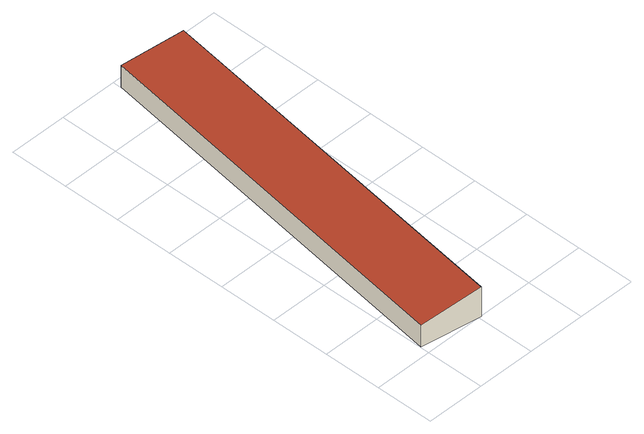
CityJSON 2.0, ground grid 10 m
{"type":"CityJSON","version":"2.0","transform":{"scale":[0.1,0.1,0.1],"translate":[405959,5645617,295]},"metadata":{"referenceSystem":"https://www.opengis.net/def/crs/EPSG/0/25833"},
"CityObjects":{
"building1":{"type":"Building","attributes":{"Gemeindeschluessel":14628300,"Dachneigung":82.15,"Dachorientierung":0,"MittlereTraufHoehe":300.61,"QualitaetDacherkennung":99,"ObjektHoehe":5.46,"BodenHoehe":295.87,"Geometrietyp2DReferenz":"3000","AbsoluteHoehe":301.34,"Dachflaeche":708.09,"function":"31001_2000","roofType":"2100","measuredHeight":5.46,"storeysAboveGround":2},"geometry":[{"type":"MultiSurface","lod":"2","boundaries":[[[0,1,2,3]],[[4,5,1,0]],[[6,7,5,4]],[[3,2,7,6]],[[4,0,3,6]],[[1,5,7,2]]],"semantics":{"surfaces":[{"type":"WallSurface"},{"type":"RoofSurface"},{"type":"GroundSurface"}],"values":[0,0,0,0,1,2]}}]}
},
"vertices":[
[202,664,63],[202,664,9],[101,687,9],[101,687,49],[105,0,63],[105,0,9],[1,16,49],[1,16,9]
]}
